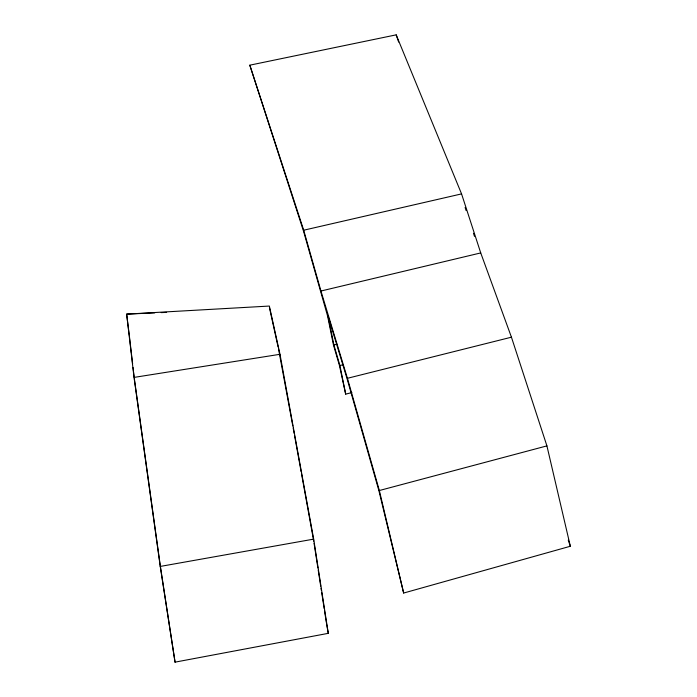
<?xml version="1.0" encoding="UTF-8"?>
<svg xmlns="http://www.w3.org/2000/svg" width="697" height="697" viewBox="0 0 697 697"><rect width="100%" height="100%" fill="white"/><g stroke="black" fill="none" stroke-linecap="round" stroke-linejoin="round"><path stroke-width="1.05" d="M345.686 394.136L339.909 365.524L333.889 344.928L328.034 315.994L347.158 379.002L378.846 490.47L403.659 593.042L570.346 546.256L546.918 445.888L511.441 337.191L480.73 252.924L461.562 193.897L396.192 34.85L249.814 65.178L303.587 231.352L327.607 316.107L333.471 345.032L339.465 365.577L345.686 394.136L351.907 392.559M403.659 593.042L379.342 490.522L546.918 445.888M249.814 65.178L303.7 230.21L320.942 291.024L347.428 378.297L511.441 337.191M339.909 365.524L343.037 364.74M333.889 344.928L337 344.161M320.942 291.024L480.73 252.924M303.7 230.21L461.562 193.897M175.052 662.15L328.278 633.338L313.676 539.129L279.994 354.294L269.364 306.053L126.654 314.12L134.033 377.408L160.24 566.434L175.052 662.15L160.371 566.26L134.338 378.567M160.24 566.434L313.676 539.129M134.033 377.408L279.994 354.294M154.725 312.892L126.654 314.12L129.32 335.518M161.207 312.613L166.609 312.378M396.192 34.85L398.649 42.055M568.264 540.14L570.346 546.256M465.108 207.471L466.11 210.564M473.472 233.26L474.483 236.353M347.428 378.297L379.342 490.522M269.434 307.656L278.094 346.984M278.556 349.11L292.792 425.911M293.184 428.045L294.16 433.377M294.543 435.512L301.156 471.799M301.548 473.934L313.737 541.16M326.51 623.597L328.278 633.338M314.068 543.303L317.884 567.924M318.215 570.068L320.707 586.125M321.038 588.268L321.369 590.411M321.7 592.546L324.192 608.612M324.523 610.746L326.344 622.526M129.424 336.39L130.034 341.635M130.139 342.515L131.376 353.144M131.48 354.032L132.108 359.417M132.212 360.314L132.63 363.93M133.057 367.554L133.484 371.205M133.589 372.128L134.12 376.72"/></g></svg>
